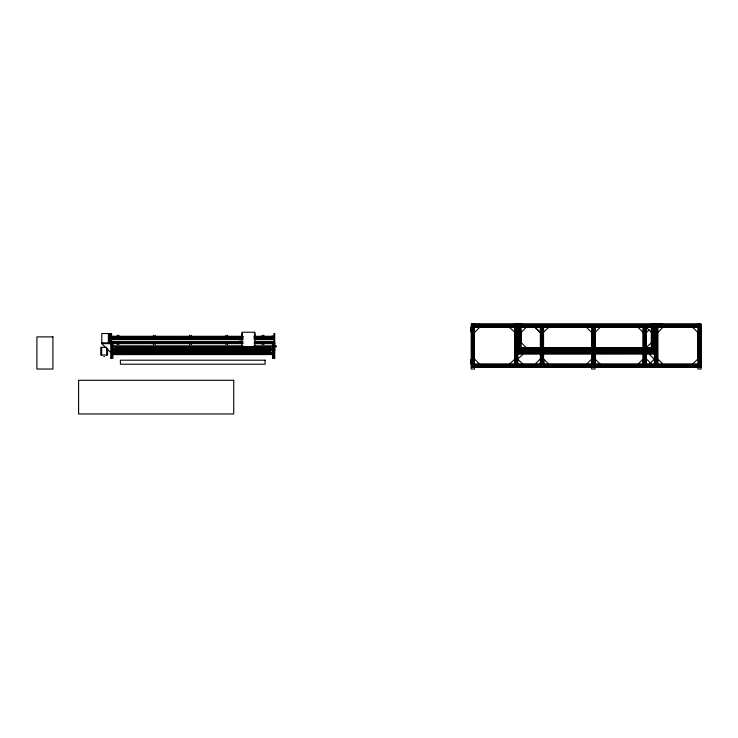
<?xml version="1.0" encoding="UTF-8"?>
<svg xmlns="http://www.w3.org/2000/svg" width="738" height="738" viewBox="0 0 738 738"><rect width="100%" height="100%" fill="white"/><g stroke="black" fill="none" stroke-linecap="round" stroke-linejoin="round"><path stroke-width="1.11" d="M114.455 349.111C115.765 348.345 113.338 348.188 115.432 348.142M115.589 353.437L115.589 354.489L269.896 354.415L269.407 354.461M115.589 351.26L115.589 350.236M272.562 358.557L272.562 354.793M272.562 347.995L272.562 344.231M273.77 358.557L273.77 354.978M273.77 347.681L273.77 344.231M471.25 359.406L471.25 363.742L471.739 363.742M471.25 332.063L471.25 327.248M540.336 364.323L540.336 365.347L540.364 354.139M591.775 364.323L591.775 365.347L591.765 354.139M643.204 359.406L643.204 365.347L643.204 354.139L643.37 364.221L643.37 363.742L646.387 363.742M654.486 359.406L654.486 364.221L654.486 324.028M472.348 364.212L471.185 364.221L471.665 363.742M109.658 334.831L109.519 334.425M114.316 349.757L113.652 349.84L114.289 349.6M114.289 353.115L113.652 352.875L114.316 352.967M271.16 349.757L271.833 349.766L271.178 349.664M271.805 353.115L271.178 352.875L271.833 352.967M109.556 334.748L109.27 334.249L108.855 335.006M108.873 342.063L109.206 341.445M541.996 361.168C543.02 359.563 543.039 363.576 541.996 361.971M592.909 361.168C594.644 358.419 594.644 364.72 592.909 361.971M594.035 361.971C592.983 363.576 593.02 359.563 594.035 361.168M644.458 361.168L645.261 361.168M645.261 361.971L644.458 361.971M109.685 334.729L109.575 334.628M109.676 341.832L109.04 341.925M109.086 341.445L109.648 341.528M109.427 342.072L109.538 341.583M472.182 326.131L471.545 326.639M472.182 366.316L471.545 366.823M542.412 365.153L542.919 364.221M593.85 365.153L594.339 364.48M645.28 365.153L645.778 364.48M112.314 347.69L112.379 349.222M115.017 351.758L113.79 352.34M113.514 353.603L113.015 354.102L113.504 354.526M271.971 349.111L272.46 348.613L271.981 348.188M271.031 353.603L270.532 354.102L271.021 354.526M273.161 355.033L273.106 350.282M649.071 329.895L646.903 332.063L646.101 332.063M646.451 347.247L651.276 342.912M693.047 364.544L693.047 363.742L697.401 359.406L698.951 359.406M113.643 352.404L113.338 353.437C112.084 355.163 112.176 350.578 113.514 350.393L115.266 350.956L115.266 351.758M117.84 349.378L117.84 350.181M118.643 350.181L118.643 349.378M267.645 350.181C269.241 349.166 265.246 349.139 266.842 350.181M514.137 324.12L514.617 324.12M650.796 324.13L651.276 324.13M697.401 324.12L697.89 324.12M269.407 351.454L269.896 351.454M697.89 324.028L697.89 369.037L701.1 369.037L701.072 324.028L471.222 324.028L471.222 369.037L474.433 369.037L474.433 324.028L474.405 367.432L474.921 367.339M543.555 367.339L544.035 367.339M595.465 367.339L594.985 367.339L594.985 369.037L591.765 369.037L591.286 367.339M646.414 367.339L646.903 367.339M471.859 324.296L472.348 324.296M473.307 324.296L473.796 324.296M474.433 324.296L697.89 324.296M698.526 324.296L699.006 324.296M699.975 324.296L700.454 324.296M471.545 324.637L472.182 325.144M474.433 324.637L514.617 324.637M521.046 324.637L651.276 324.637M657.706 324.637L697.89 324.637M474.433 325.144L514.617 325.135M521.046 325.144L651.276 325.135M657.706 325.144L697.89 325.135M474.433 325.55L514.617 325.642M521.046 325.55L651.276 325.642M657.706 325.642L697.89 325.55M474.433 325.726L514.617 325.726M521.046 325.726L651.276 325.726M657.706 325.726L697.89 325.726M474.433 326.131L514.617 326.141M521.046 326.141L651.276 326.141M657.706 326.131L697.89 326.141M474.433 326.307L514.617 326.307M521.046 326.307L651.276 326.307M657.706 326.307L697.89 326.307M474.433 326.639L514.617 326.639M521.046 326.639L651.276 326.639M657.706 326.639L697.89 326.639M478.289 326.925L510.761 326.925M525.65 326.823L646.663 326.823M662.18 326.823L693.296 326.823M479.027 326.98L510.142 326.98M525.65 326.98L646.663 326.98M662.18 326.98L693.296 326.98M474.433 327.146L514.617 327.146M521.046 327.146L651.276 327.146M657.706 327.146L697.89 327.146M472.348 327.248L471.185 327.248L471.185 332.063L472.274 332.063M474.433 327.248L514.617 327.248M521.046 327.248L651.276 327.248M657.706 327.248L697.89 327.248M471.185 327.727L471.665 327.727M700.51 327.727L700.989 327.727M474.11 332.063L474.921 332.063L479.257 327.727L479.257 326.122M514.617 332.063L509.792 327.727L509.792 326.113M520.53 332.072L521.526 332.072L525.871 327.727L525.862 326.122M535.511 326.925L535.511 327.727L539.856 332.063L540.659 332.063M543.546 332.063L548.371 327.727L548.371 326.925M592.088 332.063L591.286 332.063L586.95 327.727L586.95 326.925M594.662 332.063L595.465 332.063L599.81 327.727L599.81 326.925M643.527 332.063L642.724 332.063L638.379 327.727L638.379 326.925M651.276 332.072L646.451 327.727M657.189 332.063L658.185 332.063L662.521 327.727L662.54 326.583M699.006 332.063L697.392 332.063L693.047 327.727L693.047 326.925M700.51 332.063L700.989 332.063L700.989 327.248M110.765 335.615L111.567 335.615M111.567 336.288L242.82 336.279M254.333 336.279L273.909 336.279M111.567 336.593L242.82 336.583M254.333 336.583L273.909 336.583L254.315 336.74M111.567 336.74L242.82 336.657M111.567 336.786L242.848 336.786M254.333 336.777L273.909 336.786M111.567 337.386L242.82 337.377M254.333 337.377L273.909 337.377M111.567 337.709L242.848 337.81L111.567 337.875M254.333 337.7L273.909 337.81L254.315 337.856M111.567 338.299L242.82 338.299L111.567 338.401M254.333 338.299L273.909 338.29L254.333 338.391M111.567 338.825L242.848 338.825M254.315 338.871L273.909 338.825M111.567 338.991L242.82 338.982M254.342 338.982L273.909 338.982M111.567 339.314L242.82 339.305M254.342 339.305L273.909 339.305M111.567 339.554L242.82 339.545M254.342 339.545L273.909 339.545M239.675 341.067L240.487 341.067M111.567 342.533L242.82 342.524M254.342 342.524L273.909 342.524M101.789 342.847L111.567 342.847M273.909 342.847L274.711 342.847M520.724 342.912L521.526 342.912L525.871 347.247L525.871 348.05M110.765 343.17L242.82 343.17M254.342 343.161L274.711 343.17M111.567 343.327L242.82 343.318M254.342 343.262L273.909 343.318M111.715 358.557L111.567 333.53L101.789 333.53L101.789 343.65L242.82 343.622M254.342 343.622L274.711 343.65M110.765 343.973L111.567 343.973M273.909 343.973L274.711 343.973M112.72 345.827L242.903 345.827M253.863 345.827L272.848 345.827M274.066 345.827L276.233 345.827M112.72 346.786L272.848 346.786M274.066 346.786L276.233 346.786M106.641 347.312L100.755 347.312L100.755 355.024L107.554 355.024L107.554 348.419M521.046 347.727L651.276 347.727M112.84 348.142L113.449 348.142M270.966 348.142L270.053 348.142C272.091 348.124 269.739 348.391 271.031 349.111L271.971 349.102M272.027 348.142L272.645 348.142M269.896 348.151L115.589 348.253L115.589 354.572L270.966 354.572M115.589 348.308L269.896 348.308M521.046 348.373L651.276 348.373M115.589 348.465L269.896 348.465M115.589 348.622L269.896 348.622M116.742 348.788L268.743 348.788M521.046 348.853L651.276 348.862M116.069 349.056L116.069 350.504M269.407 349.056L269.407 350.504M114.455 349.102L113.514 349.111L113.015 348.613L113.495 348.188M116.742 349.111L268.743 349.111M112.425 349.268L112.849 348.788L113.338 349.277L113.338 350.227L112.849 350.716L112.425 350.236M115.266 349.268L115.589 349.378M116.742 349.277L269.407 349.277M273.06 349.268L272.783 348.788L272.147 349.277L272.147 350.227L272.636 350.716L273.06 350.227M274.813 349.268L273.687 349.268L273.687 350.236L274.813 350.236M521.046 349.249L651.276 349.332M521.046 349.425L651.276 349.425M116.742 349.757L268.743 349.711M521.046 349.812L651.276 349.821M521.046 349.978L651.276 349.978M115.266 350.236L115.912 350.181M116.742 350.282L268.743 350.236M269.573 350.181L270.209 350.227M120.193 350.402L265.283 350.402M521.046 350.301L651.276 350.301M120.193 350.716L265.283 350.716M116.069 350.781L120.414 350.781M265.071 350.781L269.896 351.26M120.193 350.965L265.283 350.965M517.836 351.537L654.486 351.537M517.836 351.86L654.486 351.86M115.589 351.998L269.896 351.998M517.836 352.017L654.486 352.026M517.836 352.423L654.486 352.423M115.266 352.487L270.209 352.487M517.836 352.589L654.486 352.506M115.589 352.875L269.896 352.875M115.589 353.05L269.896 352.967M517.836 352.976L654.486 352.985M115.266 353.447L270.209 353.456M517.836 353.465L654.486 353.465M113.514 353.613L114.455 353.603L114.943 354.102L114.464 354.526M115.589 353.603L269.896 353.603M271.031 353.613L271.971 353.603L272.46 354.102L271.981 354.526M115.589 353.926L269.896 353.926M115.589 354.102L269.896 354.102M517.836 354.111L654.486 354.074M115.589 354.249L269.896 354.249M112.84 354.572L113.449 354.572M114.51 354.572L115.432 354.572M272.027 354.572L272.645 354.572M103.763 356.639L104.538 356.639M110.765 357.635L111.567 357.635M273.909 357.635L274.711 357.635M111.567 358.437L110.765 358.437L110.765 343.65M517.836 358.936L522.652 354.591L522.652 353.788M472.292 359.406L471.185 359.406L471.185 364.221M474.11 359.406L474.921 359.406L479.257 363.742L479.257 365.347M514.617 359.406L509.792 363.742L509.792 364.544M517.836 359.406L522.652 363.742L522.652 364.544M540.659 359.406L539.856 359.406L535.511 363.742L535.511 365.347M540.917 359.406L544.035 359.406L548.371 363.742L548.371 365.347M654.809 359.406L654.006 359.406L649.661 363.742L649.661 364.544M657.383 359.406L658.185 359.406L662.521 363.742L662.521 364.544M644.394 360.365L645.363 360.365M540.982 354.139L540.917 364.221L540.917 363.742L543.924 363.742M592.088 354.139L592.144 364.221L592.144 363.742L595.16 363.742M478.289 364.544L510.761 364.544M521.655 364.489L649.514 364.489M655.27 364.489L657.576 364.489M662.18 364.489L693.277 364.489M479.045 364.646L510.142 364.646M521.655 364.646L649.514 364.646M655.27 364.646L657.576 364.646M662.18 364.646L693.277 364.646M471.545 364.821L472.182 365.328M474.433 364.83L697.89 364.83M474.433 365.162L697.89 365.162M474.433 365.328L697.89 365.328M474.433 365.744L697.89 365.744M474.433 365.919L697.89 365.836M474.433 366.334L697.89 366.325M474.433 366.832L697.89 366.832M474.433 367.173L591.922 367.173M594.219 367.173L697.89 367.173M474.433 367.339L697.89 367.339L697.401 367.339M471.222 367.432L701.1 367.432M474.433 324.13L474.912 324.13M521.046 324.13L521.526 324.13M471.25 327.727L471.739 327.727M642.724 367.339L643.204 367.339M539.856 367.339L540.336 367.339M108.846 341.371L109.132 341.832M101.789 343.65L110.765 352.496M651.239 363.742L646.903 359.406L642.724 359.406L638.379 363.742L638.379 365.347M535.511 327.727L539.856 332.063M273.161 347.69L273.106 349.222M112.314 355.033L112.379 350.282M644.339 365.153L643.85 364.48M592.909 365.153L592.411 364.48M541.471 365.153L540.982 364.48M108.864 334.305L109.169 334.877M700.934 359.406L700.934 364.221M700.777 324.028L700.777 367.432M700.454 324.028L700.454 367.432M699.578 324.028L699.578 367.432M699.495 324.028L699.412 367.432M699.006 324.028L699.024 367.432M698.849 324.028L698.849 367.432M698.526 324.028L698.526 367.432M698.36 332.026L698.36 359.434M698.203 332.026L698.203 359.434M693.065 326.113L693.065 327.727M693.065 363.742L693.065 365.347M662.54 324.536L662.54 324.056L657.715 324.056L657.706 364.221M657.669 324.028L657.669 364.221M657.383 332.072L657.383 359.627M657.226 332.072L657.226 359.627M657.06 324.028L657.06 364.221M656.737 324.028L656.737 364.221M656.571 324.028L656.58 364.221M656.174 324.028L656.174 364.221L656.008 324.028M655.612 324.028L655.621 364.221M655.455 324.028L655.455 364.221M655.132 324.028L655.132 364.221M654.809 357.967L654.809 358.936L654.006 358.936L649.661 354.591L649.661 353.788M654.458 324.028L654.458 350.947M653.84 324.028L653.84 350.947M653.351 324.028L653.361 350.947M652.964 324.028L652.964 350.947M652.881 324.028L652.798 350.947M652.401 324.028L652.401 350.947M652.235 324.028L652.235 350.947M651.912 324.028L651.912 350.947M651.276 324.028L651.276 350.947M646.903 364.323L646.903 364.803M646.442 326.122L646.451 348.05M646.423 354.139L646.423 365.347M645.907 359.406L645.907 363.742M645.778 327.248L645.778 347.413M645.778 354.139L645.778 359.738M645.584 363.742L644.136 363.742M645.298 327.248L645.298 347.413M645.298 354.139L645.28 363.105M645.261 363.899L645.372 364.544M644.809 327.248L644.892 347.413M644.892 354.139L644.809 363.105M644.726 327.248L644.726 347.413M644.726 354.139L644.726 363.105M644.329 327.248L644.329 347.413M644.329 354.139L644.329 363.105M644.458 363.899L644.412 364.544M644.173 327.248L644.173 347.413M644.173 354.139L644.173 363.105M643.859 359.406L643.859 363.742M643.85 327.248L643.85 347.413M643.85 354.139L643.85 364.221M643.674 331.731L643.674 347.413M643.674 354.139L643.674 359.738M643.527 331.731L643.527 347.413M643.527 354.139L643.527 359.738M642.724 364.323L642.724 364.803M599.81 365.347L599.81 363.742L595.465 359.406L591.286 359.406L586.95 363.742L586.95 365.347M595.465 364.323L595.465 364.803M595.16 359.406L595.16 364.221M594.985 327.248L594.985 347.413M594.985 354.139L594.985 365.347M594.948 327.248L594.948 347.413M594.948 354.139L594.948 364.221M594.662 327.248L594.662 347.413M594.662 354.139L594.662 364.221M594.514 327.248L594.514 347.413M594.514 354.139L594.514 364.221M594.358 363.742L592.909 363.742M594.339 327.248L594.339 347.413M594.339 354.139L594.339 363.105M594.136 359.406L594.136 360.365L593.168 360.365L593.168 359.406M594.016 327.248L594.016 347.413M594.016 354.139L594.016 363.105M593.859 327.248L593.85 347.413M593.859 354.139L593.85 363.105M593.463 327.248L593.463 347.413M593.463 354.139L593.463 363.105M593.38 327.248L593.297 347.413M593.38 354.139L593.297 363.105M593.232 363.899L593.177 364.544M592.909 327.248L592.891 347.413M592.909 354.139L592.891 363.105M592.734 327.248L592.734 347.413M592.734 354.139L592.734 359.738M592.623 359.406L592.623 363.742M592.411 327.248L592.411 347.413M592.411 354.139L592.411 359.738M592.245 331.731L592.245 347.413M592.245 354.139L592.245 359.738M592.088 331.731L592.088 347.413M591.765 327.248L591.765 347.413M591.286 364.323L591.286 364.803M543.924 359.406L544.035 364.803M543.546 327.248L543.546 347.413M543.546 354.139L543.555 365.347M543.445 359.406L543.445 363.742M543.122 363.742L541.674 363.742M542.91 327.248L542.91 347.413M542.91 354.139L542.91 363.105M542.587 327.248L542.587 347.413M542.587 354.139L542.587 363.105M542.421 327.248L542.412 347.413M542.421 354.139L542.412 363.105M542.024 327.248L541.941 347.413M541.941 354.139L542.024 363.105M541.996 363.899L541.95 364.544M541.858 327.248L541.858 347.413M541.858 354.139L541.858 363.105M541.461 327.248L541.471 347.413M541.461 354.139L541.471 363.105M541.397 359.406L541.397 363.742M540.982 327.248L540.982 347.413M540.336 327.248L540.336 347.413M539.856 364.323L539.856 364.803M521.046 324.028L521.019 350.947M520.724 331.879L520.724 343.871M520.576 324.028L520.576 350.947M520.401 324.028L520.401 350.947M520.087 324.028L520.087 350.947M519.912 324.028L519.921 350.947M519.524 324.028L519.524 350.947L519.358 324.028M518.971 324.028L518.962 350.947M518.796 324.028L518.796 350.947M518.473 324.028L518.473 350.947M517.864 324.028L517.836 364.221M517.19 324.028L517.19 364.221M516.868 324.028L516.868 364.221M516.701 324.028L516.711 364.221M516.305 324.028L516.305 364.221L516.139 324.028M515.742 324.028L515.742 364.221M515.585 324.028L515.585 364.221M515.262 324.028L515.262 364.221M514.617 324.028L514.617 364.221M479.257 324.056L479.257 324.536M474.921 324.056L474.921 324.536M473.796 324.028L473.796 367.432M473.307 324.028L473.307 367.432M472.91 324.028L472.91 367.432M472.744 324.028L472.827 367.432M472.348 324.028L472.348 367.432M472.182 324.028L472.182 367.432M471.859 324.028L471.859 367.432M471.693 324.028L471.693 367.432M471.545 324.028L471.545 367.432M275.671 345.827L275.671 346.786M274.693 349.268L274.693 350.236M272.663 350.79L272.663 351.565M272.174 335.873L272.174 337.045M272.174 343.373L272.174 343.908M269.896 348.198L269.896 354.572M269.407 348.253L269.407 350.781M268.447 349.277L268.447 350.236M265.071 348.253L265.071 351.26M265.071 353.437L265.071 354.489M263.807 335.292L263.807 336.74M263.807 343.438L263.807 344.618M262.202 335.292L262.202 336.74M262.202 343.438L262.202 344.618M227.562 335.292L227.562 336.74M227.562 343.438L227.562 344.618M225.957 335.292L225.957 336.74M225.957 343.438L225.957 344.618M196.576 348.687L196.576 347.782L188.863 347.782L188.863 348.723M196.576 353.668L196.576 354.581M191.317 335.292L191.317 336.74M191.317 343.438L191.317 344.618M189.712 335.292L189.712 336.74M189.712 343.438L189.712 344.618M188.863 353.668L188.863 354.581M155.072 335.292L155.072 336.74M155.072 343.438L155.072 344.618M153.467 335.292L153.467 336.74M153.467 343.438L153.467 344.618M120.414 348.253L120.414 351.26L116.069 351.26L116.069 348.253M120.414 353.456L120.414 354.489M119.445 349.268L119.445 350.227M118.827 335.292L118.827 336.74M118.827 343.438L118.827 344.618M117.222 335.292L117.222 336.74M117.222 343.438L117.222 344.618M117.038 349.268L117.038 350.227M116.069 351.934L116.069 354.489M112.923 344.231L112.923 347.995M112.84 350.79L112.84 351.565M112.923 354.793L112.923 358.557M111.438 335.882L111.438 337.063M110.765 333.53L110.765 342.847M110.082 333.53L110.082 342.847M109.519 333.53L109.519 342.847M108.385 333.53L108.385 342.847M106.641 348.419L106.641 355.024M101.659 347.312L101.659 355.024M242.368 335.522A1.891 1.891 0 0 1 242.488 333.631M249.324 346.666A1.891 1.891 0 0 1 246.658 346.491M254.324 333.438A1.891 1.891 0 0 1 254.149 336.104M102.693 334.591L102.693 334.591M102.693 341.666L102.693 341.666M107.647 334.591L107.647 334.591M107.647 341.666L107.647 341.666M117.139 349.591C118.735 352.727 120.497 347.247 117.139 349.591M254.951 346.205L254.149 347.017L241.87 347.017L241.87 332.229L254.951 332.229L254.951 346.205M266.141 349.591C267.737 352.727 269.499 347.247 266.141 349.591M541.701 360.983C541.738 365.559 544.607 359.019 541.701 360.983M644.163 360.983C644.2 365.559 647.069 359.019 644.163 360.983M115.119 348.788L114.621 350.227L115.266 350.716L115.119 348.788M115.119 351.998L114.621 353.437L115.266 353.926L115.119 352.008M270.855 350.218C269.804 352.211 269.804 347.294 270.855 349.277L270.855 350.227M271.031 350.393L270.219 351.758L271.935 352.478L272.147 353.437C273.392 355.153 273.3 350.578 271.971 350.393L271.031 350.393M270.855 353.437C269.804 355.43 269.804 350.504 270.855 352.496L270.855 353.437M274.711 333.53L273.909 333.53L273.909 358.437L274.711 358.437L274.711 333.53M52.924 336.888L36.9 336.888L36.9 369.037L52.924 369.037L52.924 336.888M242.82 341.51L111.567 341.519L242.82 341.556M273.909 341.51L254.342 341.51L273.909 341.556M654.486 350.891L517.836 350.891L654.486 350.928M269.896 351.353L115.589 351.353L269.896 351.389M265.071 360.199L120.414 360.199L120.414 364.212L265.071 364.212L265.071 360.199M697.89 364.221L474.433 364.221L697.89 364.323M233.725 380.291L78.588 380.291L78.588 413.972L233.725 413.972L233.725 380.291M658.204 324.536L658.195 324.056L658.204 324.536M699.975 367.432L699.975 324.028L699.965 367.432M643.241 347.413L643.241 327.248L643.204 347.413"/></g></svg>
